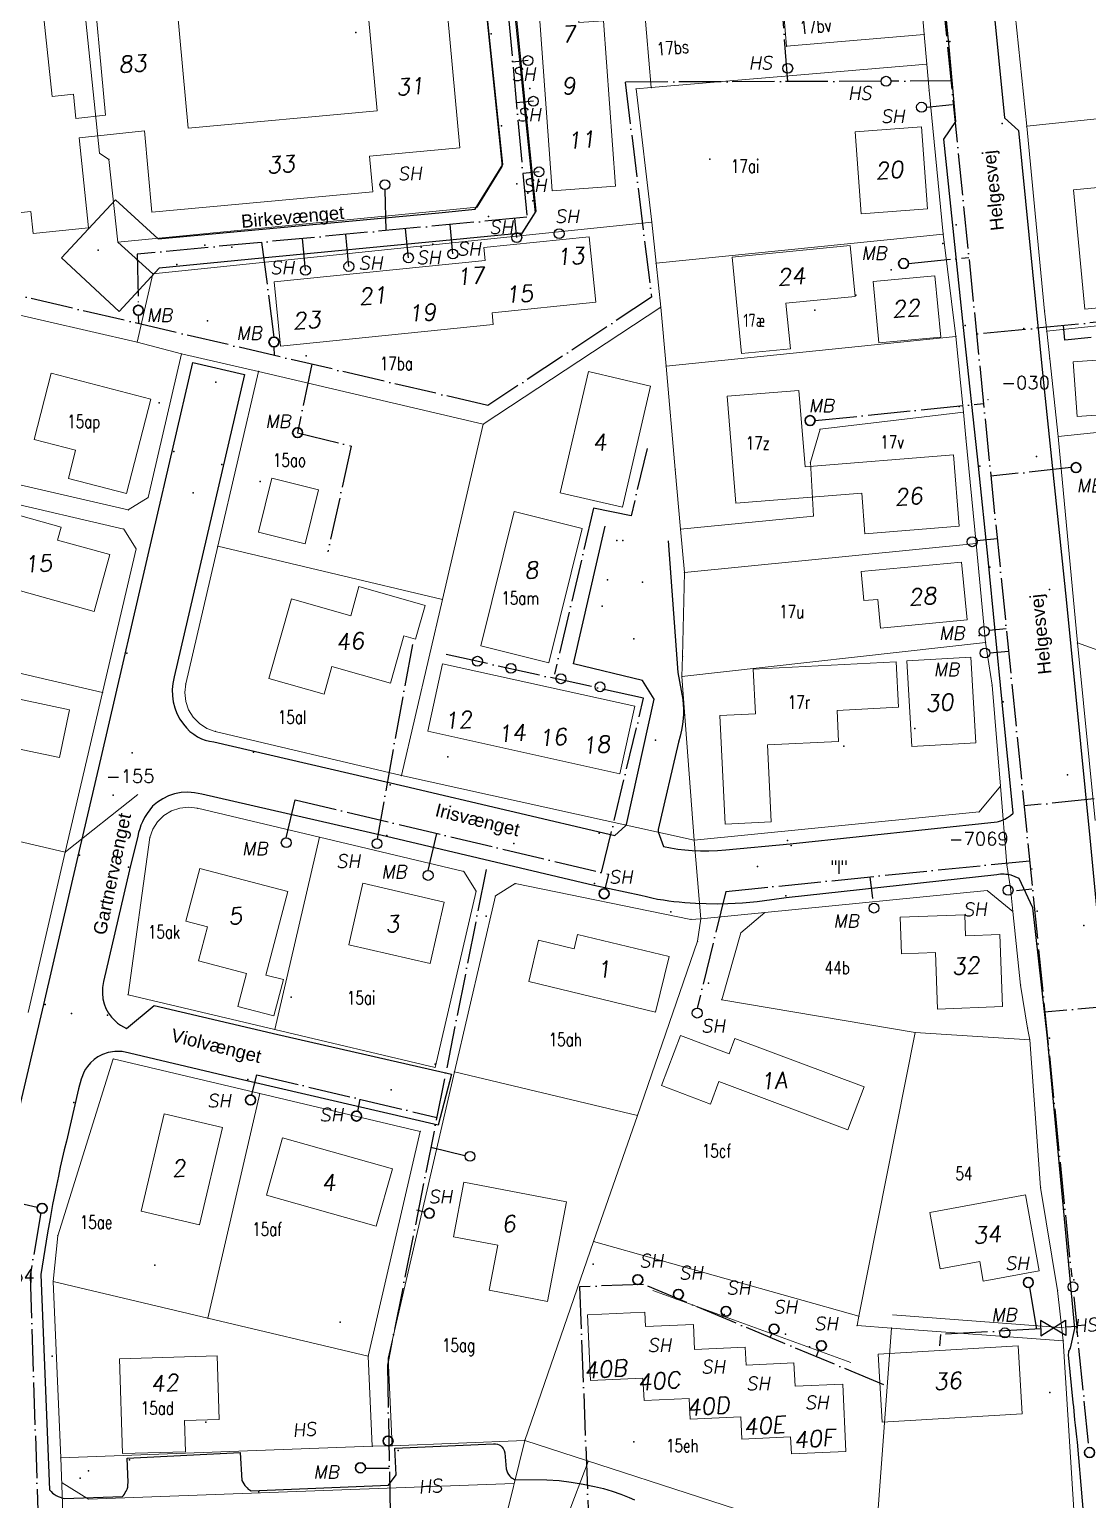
# Model space of a CAD drawing. Header units: millimetres. Extents: x 672113 to 680957, y 6130092 to 6137781.
# Drawn here: x 674496.3 to 674657, y 6133134.8 to 6133358 of the extents above; entities that cross this region are included whole.
import ezdxf

# ---------------------------------------------------------------- set-up
doc = ezdxf.new("R2010")
doc.units = ezdxf.units.MM
doc.header["$LTSCALE"] = 0.5
doc.linetypes.add('VVS3', pattern=[16, 12.8, -1.6, 0, -1.6])
for name, color, linetype, lineweight in [('bygning', 1, 'Continuous', 5), ('OPTAGETVEJ', 1, 'Continuous', 5), ('skel', 142, 'Continuous', 5), ('SKELKREDS', 1, 'Continuous', 5), ('SKELPKT', 1, 'Continuous', 5), ('SL-Målebrønd', 70, 'Continuous', 30)]:
    doc.layers.add(name, color=color, linetype=linetype, lineweight=lineweight)
for name, color, linetype, lineweight, plot in [('FIKS_PILE', 9, 'Continuous', 5, False), ('FIKS_TEKST', 6, 'Continuous', 5, False), ('FIKSPUNKT', 1, 'Continuous', 5, False), ('Hjælpelinie', 50, 'Continuous', 0, False)]:
    doc.layers.add(name, color=color, linetype=linetype, lineweight=lineweight, plot=plot)
for name, color, linetype in [('Husnr', 3, 'Continuous'), ('MATRNR', 12, 'Continuous'), ('Spildevand', 2, 'Continuous'), ('TF_V_---_Stikledning', 150, 'VVS3'), ('TF_V_---_Stophane', 3, 'Continuous'), ('TF_V_---_Tekst', 1, 'Continuous'), ('Vej', 7, 'Continuous'), ('Vejnavn', 9, 'Continuous')]:
    doc.layers.add(name, color=color, linetype=linetype)
doc.styles.add('Ariel', font='arial.ttf')
doc.styles.add('ROMANS', font='ROMANS')
doc.styles.get("Standard").update_dxf_attribs({"font": 'romans.shx', "width": 0.75})

# ---------------------------------------------------------------- blocks, each defined once
blk = doc.blocks.new('270554_270554.DWG_FMEBLOCK70')
at = {"layer": 'FIKS_PILE', "color": 6}
blk.add_line((5.49, 4.34), (-5.49, -4.34), dxfattribs=at)

msp = doc.modelspace()

# ---------------------------------------------------------------- linework, layer by layer
at = {"layer": 'bygning'}
for points in [[(674456.14, 6133358.62, 40.94), (674457.67, 6133344.19, 40.94), (674461.45, 6133344.59, 42.09), (674462.4, 6133335.6, 40.79), (674470.96, 6133336.51, 40.49), (674471.33, 6133332.95, 40.54), (674479.59, 6133333.83, 40.39), (674478.82, 6133341.13, 40.49), (674486.92, 6133341.98, 40.69), (674488.24, 6133329.5, 40.69), (674496.55, 6133330.37, 40.89), (674496.91, 6133327, 40.84), (674505.33, 6133327.89, 40.79), (674503.89, 6133341.55, 40.64), (674513.82, 6133342.6, 40.67), (674514.95, 6133330.26, 40.63), (674548.47, 6133333.33, 40.76), (674547.97, 6133338.74, 40.75), (674561.7, 6133340, 40.73), (674556.91, 6133392.3, 40.71)], [(674505.75, 6133368.62, 40.52), (674507.91, 6133344.95, 40.49), (674503.41, 6133344.47, 40.54), (674503.02, 6133348.16, 40.54), (674499.8, 6133347.82, 40.54), (674497.68, 6133367.86, 40.64)]]:
    msp.add_polyline3d(points, dxfattribs=at)
for points in [[(674522.05, 6133361.46, 40.2), (674547.46, 6133363.79, 40.24), (674549.12, 6133345.65, 40.26), (674520.46, 6133343.02, 40.24), (674518.8, 6133361.16, 40.2), (674518.24, 6133367.5, 40.15), (674521.49, 6133367.78, 42.85)], [(674575.69, 6133333.49, 40.36), (674585.33, 6133334.19, 40.39), (674583.51, 6133359.31, 40.37), (674579.75, 6133359.03, 40.37), (674579.55, 6133361.8, 40.36), (674573.67, 6133361.38, 40.36)], [(674632.68, 6133330.73, 42.93), (674631.79, 6133343.18, 42.92), (674621.72, 6133342.46, 42.92), (674622.61, 6133330.01, 42.9)], [(674654.88, 6133333.64, 43.28), (674656.58, 6133315.52, 43.3), (674666.58, 6133316.46, 43.22), (674664.88, 6133334.58, 43.21)], [(674534.49, 6133309.9, 41.51), (674566.78, 6133313.17, 41.46), (674566.59, 6133314.96, 42.65), (674582.33, 6133316.56, 41.74), (674581.32, 6133326.48, 41.7), (674565.32, 6133324.86, 41.7), (674565.52, 6133322.9, 42.74), (674533.5, 6133319.66, 41.66)], [(674604.46, 6133308.77, 41.46), (674611.89, 6133309.49, 41.54), (674611.2, 6133316.44, 41.46), (674621.71, 6133317.47, 41.72), (674620.95, 6133325.19, 41.71), (674603.02, 6133323.43, 41.7)], [(674634.7, 6133311.28, 42.72), (674633.83, 6133320.59, 42.71), (674624.45, 6133319.71, 42.71), (674625.32, 6133310.4, 42.71)], [(674655.4, 6133299.21, 43.18), (674664.72, 6133299.89, 43.19), (674664.12, 6133308.21, 43.18), (674654.8, 6133307.53, 43.17)], [(674576.92, 6133287.66, 40.04), (674586.37, 6133285.45, 40.23), (674590.66, 6133303.83, 40.14), (674581.21, 6133306.04, 40.05)], [(674499.66, 6133305.8, 39.22), (674497.05, 6133295.75, 39.17), (674503.37, 6133294.1, 39.17), (674502.26, 6133289.84, 39.22), (674511.08, 6133287.54, 39.22), (674514.8, 6133301.86, 39.22)], [(674613.18, 6133303.17, 44.08), (674602.29, 6133302.3, 44), (674603.59, 6133286.05, 44.22), (674622.7, 6133287.58, 42.34), (674623.19, 6133281.44, 42.11), (674637.48, 6133282.58, 43.6), (674636.62, 6133293.41, 43.82), (674614.11, 6133291.61, 44.79)], [(674538.2, 6133279.91, 40.33), (674540.23, 6133288.11, 40.35), (674533.16, 6133289.87, 40.21), (674531.12, 6133281.66, 40.25)], [(674506.16, 6133269.61, 40.24), (674508.58, 6133278.26, 38.92), (674500.64, 6133280.48, 38.88), (674501.19, 6133282.43, 38.7), (674490.5, 6133285.42, 38.54), (674487.54, 6133274.82, 38.93)], [(674575.22, 6133261.83, 40.06), (674580.28, 6133282.23, 40.07), (674569.94, 6133284.79, 40.06), (674564.88, 6133264.4, 40.07)], [(674622.63, 6133275.68, 41.45), (674623.04, 6133271.32, 42.02), (674625.16, 6133271.45, 42.02), (674625.57, 6133267.11, 42.02), (674638.7, 6133268.35, 42.01), (674637.87, 6133277.12, 41.97)], [(674532.71, 6133259.46, 39.96), (674541.1, 6133257.09, 40.38), (674542.28, 6133261.28, 40.35), (674551.16, 6133258.77, 40.36), (674553.19, 6133265.95, 40.38), (674554.98, 6133265.44, 40.38), (674556.42, 6133270.56, 39.96), (674546.38, 6133273.4, 39.88), (674545.13, 6133268.99, 40.08), (674536.13, 6133271.53, 40.05)], [(674588.27, 6133255.23, 40.02), (674559.08, 6133261.69, 40.05), (674556.82, 6133251.45, 40.05), (674586, 6133245, 40.08)], [(674608.98, 6133237.7, 41.37), (674608.4, 6133249.37, 41.15), (674619.2, 6133249.91, 41.21), (674618.97, 6133254.61, 41.23), (674628.28, 6133255.08, 41.73), (674627.93, 6133261.97, 41.72), (674606.24, 6133260.89, 41.71), (674606.58, 6133254.11, 41.71), (674601.15, 6133253.84, 41.45), (674601.98, 6133237.35, 41.59)], [(674630.3, 6133249.14, 42.02), (674640.02, 6133249.71, 42.62), (674639.26, 6133262.7, 42.61), (674629.54, 6133262.13, 42.96)], [(674486.36, 6133250.52, 37.58), (674500.92, 6133247.44, 37.59), (674502.45, 6133254.7, 37.59), (674487.9, 6133257.78, 38.01)], [(674522.22, 6133230.63, 39.07), (674520.11, 6133222.6, 38.71), (674523.39, 6133221.74, 38.69), (674522.03, 6133216.57, 38.69), (674529.29, 6133214.66, 38.7), (674527.97, 6133209.67, 38.62), (674533.47, 6133208.22, 38.63), (674534.92, 6133213.74, 38.6), (674532.26, 6133214.44, 38.57), (674535.6, 6133227.11, 39.18)], [(674546.98, 6133228.36, 39.68), (674544.83, 6133219.02, 40.07), (674557.19, 6133216.18, 40.08), (674559.33, 6133225.52, 39.95)], [(674628.54, 6133223.24, 40.54), (674628.74, 6133217.67, 41.19), (674633.92, 6133217.85, 41.53), (674634.23, 6133209.28, 42.05), (674644.06, 6133209.64, 42.03), (674643.66, 6133220.57, 42), (674638.48, 6133220.38, 46.57), (674638.36, 6133223.6, 40.57)], [(674579.58, 6133220.6, 40.69), (674579.05, 6133218.41, 40.82), (674573.66, 6133219.72, 40.84), (674572.15, 6133213.48, 40.35), (674591.4, 6133208.81, 40.35), (674593.45, 6133217.23, 41.09)], [(674592.33, 6133197.65, 41.08), (674599.74, 6133194.86, 41.89), (674601.03, 6133198.28, 41.89), (674620.62, 6133190.93, 41.88), (674623.07, 6133197.45, 41.85), (674603.45, 6133204.82, 42.24), (674602.57, 6133202.46, 42.56), (674595.18, 6133205.24, 41.44)], [(674513.33, 6133178.59, 39.11), (674522.16, 6133176.52, 38.96), (674525.64, 6133191.28, 38.92), (674516.81, 6133193.36, 39.1)], [(674551.45, 6133185.03, 40.21), (674534.79, 6133189.7, 40.2), (674532.35, 6133181, 40.2), (674549, 6133176.32, 40.06)], [(674566.14, 6133166.58, 41.81), (674575, 6133164.9, 41.9), (674577.88, 6133180.02, 41.86), (674562.28, 6133182.98, 42.03), (674560.71, 6133174.71, 42.03), (674567.44, 6133173.44, 42.04)], [(674633.04, 6133178.4, 42.08), (674634.62, 6133169.83, 42.65), (674640.62, 6133170.93, 42.68), (674641.16, 6133167.95, 42.69), (674649.67, 6133169.51, 42.69), (674647.55, 6133181.07, 42.11)], [(674581.1, 6133162.86, 41.82), (674581.55, 6133152.88, 41.77), (674589.5, 6133153.24, 43.12), (674589.66, 6133149.84, 41.12), (674596.5, 6133150.16, 43.22), (674596.64, 6133147.04, 41.67), (674604.34, 6133147.39, 43.62), (674604.49, 6133143.99, 41.97), (674611.92, 6133144.33, 44.12), (674612.04, 6133141.73, 42.42), (674620.31, 6133142.11, 42.42), (674619.84, 6133152.35, 42.42), (674612.58, 6133152.02, 43.67), (674612.42, 6133155.55, 42.62), (674605.14, 6133155.22, 43.37), (674605.01, 6133157.93, 42.17), (674597.34, 6133157.58, 42.97), (674597.17, 6133161.39, 41.87), (674589.89, 6133161.06, 42.57), (674589.79, 6133163.26, 40.57)], [(674520.06, 6133142.06, 39.07), (674519.92, 6133146.82, 39.07), (674525.14, 6133146.97, 39.07), (674524.86, 6133156.63, 39.07), (674510.05, 6133156.2, 39.07), (674510.47, 6133141.79, 39.07)], [(674625.2, 6133156.87, 43.9), (674625.83, 6133146.54, 43.91), (674647.07, 6133147.83, 43.92), (674646.44, 6133158.17, 43.91)]]:
    msp.add_polyline3d(points, close=True, dxfattribs=at)
at = {"layer": 'FIKSPUNKT', "color": 6}
for p in [(674641.88, 6133301.8), (674501.79, 6133233.08), (674648.58, 6133230.56)]:
    msp.add_point(p, dxfattribs=at)
at = {"layer": 'Hjælpelinie'}
msp.add_line((674590.98, 6133166.55, 40.57), (674621.03, 6133155.64, 42.42), dxfattribs=at)
at = {"layer": 'OPTAGETVEJ', "color": 8}
for p, q in [((674568.11, 6133337.17), (674560.11, 6133414.78)), ((674573.15, 6133330.15), (674565.77, 6133401.74)), ((674564.34, 6133331.03), (674568.11, 6133337.17)), ((674509.78, 6133325.67), (674564.34, 6133331.03)), ((674573.15, 6133330.15), (674570.94, 6133326.69)), ((674577.98, 6133132.17), (674581.16, 6133140.6)), ((674501.27, 6133137.38), (674501.32, 6133137.35)), ((674501.32, 6133137.35), (674505.31, 6133134.85)), ((674505.31, 6133134.85), (674569.91, 6133137.26)), ((674569.91, 6133137.26), (674569.96, 6133137.26))]:
    msp.add_line(p, q, dxfattribs=at)
at = {"layer": 'skel', "color": 40}
for p, q in [((674647.77, 6133343.3), (674643.75, 6133382.13)), ((674507, 6133339.19), (674503.39, 6133374.27)), ((674632.21, 6133357.21), (674631.53, 6133365.23)), ((674610.61, 6133363.4), (674611.29, 6133355.43)), ((674589.69, 6133361.62), (674590.75, 6133349.16)), ((674611.29, 6133355.43), (674632.21, 6133357.21)), ((674632.59, 6133352.72), (674632.21, 6133357.21)), ((674590.75, 6133349.16), (674632.59, 6133352.72)), ((674632.94, 6133348.71), (674632.59, 6133352.72)), ((674588.45, 6133348.97), (674590.75, 6133349.16)), ((674590.83, 6133328.75), (674588.45, 6133348.97)), ((674632.94, 6133348.71), (674635.09, 6133326.91)), ((674647.77, 6133343.3), (674690.38, 6133347.76)), ((674650.47, 6133315.24), (674647.77, 6133343.3)), ((674508.42, 6133338.26), (674507, 6133339.19)), ((674509.78, 6133325.67), (674508.42, 6133338.26)), ((674515.11, 6133320.9), (674590.83, 6133328.75)), ((674591.49, 6133322.49), (674590.83, 6133328.75)), ((674591.49, 6133322.49), (674635.09, 6133326.91)), ((674635.09, 6133326.91), (674637.01, 6133311.39)), ((674515.11, 6133320.9), (674509.78, 6133325.67)), ((674592.2, 6133315.85), (674591.49, 6133322.49)), ((674512.7, 6133310.52), (674515.11, 6133320.9)), ((674485.4, 6133316.8), (674512.7, 6133310.52)), ((674565.25, 6133298.04), (674592.2, 6133315.85)), ((674592.2, 6133315.85), (674593, 6133306.87)), ((674650.8, 6133312.18), (674650.47, 6133315.24)), ((674650.8, 6133312.18), (674693.46, 6133316.63)), ((674512.7, 6133310.52), (674519.46, 6133308.74)), ((674593, 6133306.87), (674637.01, 6133311.39)), ((674637.01, 6133311.39), (674638.14, 6133299.9)), ((674651.25, 6133307.99), (674650.8, 6133312.18)), ((674519.46, 6133308.74), (674514.36, 6133286.92)), ((674519.46, 6133308.74), (674531.15, 6133306.06)), ((674524.95, 6133279.53), (674531.15, 6133306.06)), ((674531.15, 6133306.06), (674565.25, 6133298.04)), ((674593, 6133306.87), (674594.4, 6133291.17)), ((674652.55, 6133296.21), (674651.25, 6133307.99)), ((674616.39, 6133297.29), (674638.14, 6133299.9)), ((674638.14, 6133299.9), (674638.53, 6133295.97)), ((674695.05, 6133300.66), (674652.55, 6133296.21)), ((674559.06, 6133271.45), (674565.25, 6133298.04)), ((674614.91, 6133292.28), (674616.39, 6133297.29)), ((674638.53, 6133295.97), (674640.07, 6133279.95)), ((674655.46, 6133264.86), (674652.55, 6133296.21)), ((674511.36, 6133285.05), (674479.72, 6133292.37)), ((674594.4, 6133291.17), (674595.21, 6133282.1)), ((674615.38, 6133284.1), (674614.91, 6133292.28)), ((674479.04, 6133289.46), (674510.68, 6133282.14)), ((674514.36, 6133286.92), (674511.36, 6133285.05)), ((674595.21, 6133282.1), (674615.38, 6133284.1)), ((674510.68, 6133282.14), (674512.55, 6133279.16)), ((674595.21, 6133282.1), (674595.8, 6133275.55)), ((674512.55, 6133279.16), (674507.45, 6133257.34)), ((674520.08, 6133258.64), (674524.95, 6133279.53)), ((674524.95, 6133279.53), (674559.06, 6133271.45)), ((674595.8, 6133275.55), (674640.07, 6133279.95)), ((674640.07, 6133279.95), (674641.51, 6133264.93)), ((674595.8, 6133275.55), (674595.51, 6133262.8)), ((674559.06, 6133271.45), (674552.83, 6133244.72)), ((674473.37, 6133265.21), (674507.45, 6133257.34)), ((674595.41, 6133259.74), (674641.51, 6133264.93)), ((674641.51, 6133264.93), (674642.49, 6133258.44)), ((674655.46, 6133264.86), (674701.24, 6133248.3)), ((674658.15, 6133237.92), (674655.46, 6133264.86)), ((674595.51, 6133262.8), (674595.41, 6133259.74)), ((674595.41, 6133259.74), (674597.28, 6133234.93)), ((674507.45, 6133257.34), (674501.79, 6133233.09)), ((674642.49, 6133258.44), (674643.76, 6133243.1)), ((674524.57, 6133251.43), (674552.83, 6133244.72)), ((674552.83, 6133244.72), (674597.28, 6133234.93)), ((674640.52, 6133239.21), (674643.76, 6133243.1)), ((674643.76, 6133243.1), (674644.76, 6133231.19)), ((674467.71, 6133240.95), (674501.79, 6133233.09)), ((674540.37, 6133235.36), (674521.86, 6133239.76)), ((674597.28, 6133234.93), (674640.52, 6133239.21)), ((674514.65, 6133235.31), (674511.33, 6133211.45)), ((674533.59, 6133206.19), (674540.37, 6133235.36)), ((674562.3, 6133230.16), (674540.37, 6133235.36)), ((674598.28, 6133222.97), (674597.28, 6133234.93)), ((674501.79, 6133233.09), (674496.16, 6133208.74)), ((674564.17, 6133227.15), (674562.3, 6133230.16)), ((674644.76, 6133231.19), (674645.3, 6133227.63)), ((674570.1, 6133228.31), (674567.1, 6133226.46)), ((674596.77, 6133222.87), (674570.1, 6133228.31)), ((674557.95, 6133200.42), (674564.17, 6133227.15)), ((674567.1, 6133226.46), (674560.87, 6133199.72)), ((674607.98, 6133223.93), (674641.77, 6133227.26)), ((674641.77, 6133227.26), (674645.64, 6133224.1)), ((674645.3, 6133227.63), (674645.64, 6133224.1)), ((674598.28, 6133222.97), (674607.98, 6133223.93)), ((674607.98, 6133223.93), (674604.37, 6133220.86)), ((674645.64, 6133224.1), (674646.82, 6133212.91)), ((674596.77, 6133222.87), (674598.28, 6133222.97)), ((674598.28, 6133222.97), (674597.79, 6133219.58)), ((674597.79, 6133219.58), (674588.65, 6133193.13)), ((674601.46, 6133210.68), (674604.37, 6133220.86)), ((674646.82, 6133212.91), (674647.89, 6133206.39)), ((674511.33, 6133211.45), (674533.59, 6133206.19)), ((674630.83, 6133205.71), (674601.46, 6133210.68)), ((674533.59, 6133206.19), (674557.95, 6133200.42)), ((674622.29, 6133162.65), (674630.83, 6133205.71)), ((674630.83, 6133205.71), (674648.21, 6133204.61)), ((674647.89, 6133206.39), (674648.21, 6133204.61)), ((674648.21, 6133204.61), (674649.87, 6133182.17)), ((674500.66, 6133174.87), (674509.07, 6133201.71)), ((674531.33, 6133196.45), (674509.07, 6133201.71)), ((674560.87, 6133199.72), (674550.82, 6133156.28)), ((674588.65, 6133193.13), (674560.87, 6133199.72)), ((674531.33, 6133196.45), (674523.45, 6133162.34)), ((674555.69, 6133190.69), (674531.33, 6133196.45)), ((674588.65, 6133193.13), (674582.01, 6133174.01)), ((674547.8, 6133156.58), (674555.69, 6133190.69)), ((674649.87, 6133182.17), (674652.43, 6133166.55)), ((674499.97, 6133167.89), (674500.66, 6133174.87)), ((674582.01, 6133174.01), (674571.56, 6133143.78)), ((674622.29, 6133162.65), (674582.01, 6133174.01)), ((674501.12, 6133141.14), (674499.97, 6133167.89)), ((674523.45, 6133162.34), (674499.97, 6133167.89)), ((674652.43, 6133166.55), (674653.31, 6133158.9)), ((674523.45, 6133162.34), (674547.8, 6133156.58)), ((674622.01, 6133161.23), (674622.29, 6133162.65)), ((674627.23, 6133160.84), (674622.01, 6133161.23)), ((674624.23, 6133120.05), (674627.23, 6133160.84)), ((674627.23, 6133160.84), (674653.31, 6133158.9)), ((674627.38, 6133162.84), (674653.46, 6133160.89)), ((674653.31, 6133158.9), (674655.36, 6133125.6)), ((674548.41, 6133142.91), (674547.8, 6133156.58)), ((674550.82, 6133156.28), (674551.44, 6133142.99)), ((674551.44, 6133142.99), (674548.41, 6133142.91)), ((674551.44, 6133142.99), (674571.56, 6133143.78)), ((674571.56, 6133143.78), (674565.34, 6133118.5)), ((674607.43, 6133132.13), (674571.56, 6133143.78)), ((674548.41, 6133142.91), (674501.12, 6133141.14)), ((674503.95, 6133066.5), (674501.12, 6133141.14))]:
    msp.add_line(p, q, dxfattribs=at)
for points in [[(674520.08, 6133258.64), (674519.93, 6133257.31), (674520.08, 6133255.97), (674520.52, 6133254.7), (674521.23, 6133253.56), (674522.17, 6133252.6), (674523.31, 6133251.88), (674524.57, 6133251.43)], [(674521.86, 6133239.76), (674520.52, 6133239.92), (674519.19, 6133239.78), (674517.92, 6133239.35), (674516.78, 6133238.65), (674515.82, 6133237.71), (674515.1, 6133236.58), (674514.65, 6133235.31)]]:
    msp.add_lwpolyline(points, dxfattribs=at)
at = {"layer": 'SKELKREDS', "color": 250, "true_color": 0x333333}
for p in [(674611.29, 6133355.43), (674632.21, 6133357.21), (674632.59, 6133352.72), (674588.45, 6133348.97), (674590.75, 6133349.16), (674632.94, 6133348.71), (674647.77, 6133343.3), (674507, 6133339.19), (674508.42, 6133338.26), (674590.83, 6133328.75), (674635.09, 6133326.91), (674509.78, 6133325.67), (674515.11, 6133320.9), (674592.2, 6133315.85), (674650.47, 6133315.24), (674512.7, 6133310.52), (674637.01, 6133311.39), (674519.46, 6133308.74), (674531.15, 6133306.06), (674651.25, 6133307.99), (674565.25, 6133298.04), (674638.53, 6133295.97), (674652.55, 6133296.21), (674594.4, 6133291.17), (674514.36, 6133286.92), (674511.36, 6133285.05), (674510.68, 6133282.14), (674512.55, 6133279.16), (674524.95, 6133279.53), (674640.07, 6133279.95), (674595.8, 6133275.55), (674559.06, 6133271.45), (674641.51, 6133264.93), (674655.46, 6133264.86), (674595.51, 6133262.8), (674595.41, 6133259.74), (674507.45, 6133257.34), (674520.08, 6133258.64), (674642.49, 6133258.44), (674524.57, 6133251.43), (674552.83, 6133244.72), (674643.76, 6133243.1), (674521.86, 6133239.76), (674640.52, 6133239.21), (674514.65, 6133235.31), (674540.37, 6133235.36), (674597.28, 6133234.93), (674501.79, 6133233.09), (674562.3, 6133230.16), (674644.76, 6133231.19), (674570.1, 6133228.31), (674564.17, 6133227.15), (674567.1, 6133226.46), (674641.77, 6133227.26), (674645.3, 6133227.63), (674645.64, 6133224.1), (674598.28, 6133222.97), (674597.79, 6133219.58), (674646.82, 6133212.91), (674511.33, 6133211.45), (674533.59, 6133206.19), (674647.89, 6133206.39), (674648.21, 6133204.61), (674509.07, 6133201.71), (674557.95, 6133200.42), (674560.87, 6133199.72), (674531.33, 6133196.45), (674588.65, 6133193.13), (674555.69, 6133190.69), (674649.87, 6133182.17), (674500.66, 6133174.87), (674499.97, 6133167.89), (674652.43, 6133166.55), (674523.45, 6133162.34), (674653.31, 6133158.9), (674547.8, 6133156.58), (674550.82, 6133156.28), (674551.44, 6133142.99), (674571.56, 6133143.78), (674501.12, 6133141.14), (674548.41, 6133142.91)]:
    msp.add_point(p, dxfattribs=at)
at = {"layer": 'SKELPKT', "color": 253, "true_color": 0x999999}
for p in [(674591.49, 6133322.49), (674650.8, 6133312.18), (674593, 6133306.87), (674638.14, 6133299.9), (674616.39, 6133297.29), (674614.91, 6133292.28), (674615.38, 6133284.1), (674595.21, 6133282.1), (674607.98, 6133223.93), (674596.77, 6133222.87), (674604.37, 6133220.86), (674601.46, 6133210.68), (674630.83, 6133205.71), (674582.01, 6133174.01), (674622.01, 6133161.23), (674622.29, 6133162.65), (674627.23, 6133160.84)]:
    msp.add_point(p, dxfattribs=at)
at = {"layer": 'SL-Målebrønd'}
for centre in [(674629.06, 6133322.45), (674512.88, 6133315.36), (674533.47, 6133310.54), (674614.87, 6133298.61, 44.44), (674537.06, 6133296.77), (674655.24, 6133291.47), (674583.6, 6133226.78), (674529.92, 6133195.47), (674546, 6133193.03), (674498.28, 6133179.03), (674557.07, 6133178.28), (674588.71, 6133168.19), (674648, 6133167.77), (674594.88, 6133165.96), (674602.11, 6133163.39), (674609.4, 6133160.7), (674616.59, 6133158.17), (674550.8, 6133143.71), (674657.29, 6133141.95), (674546.61, 6133139.63)]:
    msp.add_circle(centre, 0.75, dxfattribs=at)
at = {"layer": 'Spildevand'}
for p in [(674545.92, 6133357.5), (674566.47, 6133357.34), (674636.1, 6133356.14), (674572.32, 6133349.04), (674568, 6133343.33), (674644.04, 6133343.73), (674599.67, 6133338.27), (674573.75, 6133334.92), (674570.34, 6133334.54), (674572, 6133333.12), (674572.8, 6133331.96), (674566.06, 6133329.57), (674637.03, 6133328.32), (674506.81, 6133324.5), (674522.97, 6133325.22), (674527.06, 6133324.92), (674555.8, 6133324.93), (674557.62, 6133325.39), (674635.01, 6133325.49), (674518.74, 6133322.32), (674627.2, 6133321.48), (674621.83, 6133317.65), (674615.57, 6133315.38), (674523.38, 6133313.76), (674531.39, 6133312.87), (674638.43, 6133313.04), (674647.3, 6133312.57), (674538.36, 6133308.43), (674524.63, 6133304.43), (674516.07, 6133301.29), (674637.52, 6133300.73), (674518.29, 6133293.94), (674649.22, 6133293.16), (674525.54, 6133291.96), (674640.63, 6133291.7), (674531.37, 6133289.34), (674521.2, 6133287.64), (674585.55, 6133280.41), (674586.42, 6133280.4), (674642.14, 6133276.35), (674584.13, 6133274.44), (674589.43, 6133274.08), (674651.21, 6133272.99), (674583.29, 6133270.45), (674640.56, 6133265.98), (674588.11, 6133265.46), (674511.14, 6133263.3), (674644.18, 6133255.89), (674630.78, 6133251.85), (674511.97, 6133248.15), (674530.35, 6133248.27), (674591.39, 6133250.09), (674620, 6133249.2), (674653.97, 6133244.83), (674509.06, 6133241.72), (674551.14, 6133243.3), (674550.62, 6133235.62), (674582.86, 6133235.96), (674611.43, 6133234.86), (674503.94, 6133232.62), (674569.9, 6133234.39), (674612.02, 6133234.09), (674511.39, 6133230.81), (674606.88, 6133230.94), (674582.15, 6133228.31), (674611.21, 6133226.47), (674565.69, 6133223.35), (674593.74, 6133224.01), (674649.33, 6133224.14), (674656.44, 6133221.94), (674599.43, 6133213.19), (674498.76, 6133209.98), (674502.73, 6133208.61), (674508.22, 6133208.34), (674651.2, 6133204.83), (674557.94, 6133200.93), (674529.5, 6133198.58), (674551.28, 6133197), (674503.09, 6133195.08), (674515.37, 6133170.38), (674581.93, 6133170.53), (674654.9, 6133168.16), (674601.82, 6133162.89), (674611.12, 6133159.91), (674499.81, 6133156.6), (674614.77, 6133158), (674651.29, 6133151.08), (674523.15, 6133146.55), (674511.57, 6133140.86), (674552.31, 6133142.25), (674505.3, 6133139.15), (674504.07, 6133138.06), (674531.16, 6133135.96)]:
    msp.add_point(p, dxfattribs=at)
at = {"layer": 'TF_V_---_Stikledning'}
for p, q in [((674611.48, 6133350.08), (674608.47, 6133389.55)), ((674569.04, 6133360.34), (674571.87, 6133329.48)), ((674572.05, 6133353.26), (674569.71, 6133353.04)), ((674625.66, 6133350.11), (674586.8, 6133349.99)), ((674586.8, 6133349.99), (674590.79, 6133317.32)), ((674572.86, 6133347.09), (674570.28, 6133346.85)), ((674632.54, 6133346.18), (674636.46, 6133346.58)), ((674573.72, 6133336.37), (674571.26, 6133336.14)), ((674550.32, 6133333.65), (674550.44, 6133327.45)), ((674565.96, 6133300.9), (674445.86, 6133329.03)), ((674571.87, 6133329.48), (674512.7, 6133323.88)), ((674560.64, 6133323.9), (674560.22, 6133328.38)), ((674570.34, 6133326.39), (674570.06, 6133329.31)), ((674538.26, 6133321.42), (674537.8, 6133326.25)), ((674544.85, 6133322), (674544.39, 6133326.88)), ((674553.89, 6133323.32), (674553.47, 6133327.74)), ((674512.7, 6133323.88), (674512.88, 6133316.11)), ((674531.6, 6133325.67), (674533.47, 6133311.29)), ((674629.81, 6133322.45), (674638.96, 6133323.37)), ((674590.79, 6133317.32), (674565.96, 6133300.9)), ((674512.88, 6133314.61), (674512.91, 6133313.32)), ((674663.69, 6133314.08), (674640.14, 6133311.7)), ((674653.54, 6133310.82), (674653.32, 6133313.03)), ((674657.55, 6133311.23), (674653.54, 6133310.82)), ((674533.47, 6133309.79), (674533.49, 6133308.5)), ((674539.25, 6133307.16), (674537.06, 6133296.77)), ((674615.62, 6133298.61), (674641.2, 6133301.19)), ((674537.06, 6133296.77), (674545.21, 6133294.74)), ((674545.21, 6133294.74), (674541.64, 6133278.68)), ((674590.11, 6133294.37), (674587.69, 6133284.14)), ((674654.49, 6133291.47), (674642.32, 6133290.16)), ((674581.99, 6133285.29), (674576.08, 6133260.09)), ((674587.69, 6133284.14), (674581.99, 6133285.29)), ((674640.2, 6133280.4), (674643.27, 6133280.71)), ((674642.03, 6133266.79), (674644.65, 6133267.05)), ((674554.49, 6133264.62), (674549.12, 6133235.14)), ((674642.18, 6133263.34), (674644.99, 6133263.62)), ((674589.6, 6133256.47), (674559.4, 6133263.15)), ((674583.21, 6133230), (674589.6, 6133256.47)), ((674535.34, 6133235.28), (674536.71, 6133241.04)), ((674536.71, 6133241.04), (674584.29, 6133229.74)), ((674657.99, 6133241.17), (674647.37, 6133240.1)), ((674556.88, 6133230.31), (674558.19, 6133235.93)), ((674565.7, 6133230.47), (674550.69, 6133155.2)), ((674602.07, 6133227.14), (674648.21, 6133231.79)), ((674282.6, 6133229.42), (674497.55, 6133179.2)), ((674583.76, 6133227.49), (674584.29, 6133229.74)), ((674624.37, 6133226.05), (674624.01, 6133229.33)), ((674602.07, 6133227.14), (674597.73, 6133209.41)), ((674646.22, 6133227.26), (674648.54, 6133227.52)), ((674661.9, 6133209.81), (674650.44, 6133208.81)), ((674546.21, 6133193.71), (674546.55, 6133195.6)), ((674562.47, 6133187.01), (674557.28, 6133188.24)), ((674556.35, 6133178.46), (674555.16, 6133178.75)), ((674498.11, 6133178.34), (674496.47, 6133168.76)), ((674496.47, 6133168.76), (674497.67, 6133131.47)), ((674648.19, 6133167.01), (674649.23, 6133160.67)), ((674601.68, 6133162.78), (674601.55, 6133162.48)), ((674655.34, 6133161.07), (674653.67, 6133160.97)), ((674657.13, 6133143.38), (674655.34, 6133161.07)), ((674609.05, 6133160.04), (674608.8, 6133159.44)), ((674634.65, 6133159.86), (674634.54, 6133158.16)), ((674649.9, 6133160.75), (674634.65, 6133159.86)), ((674616.17, 6133157.46), (674615.77, 6133156.52)), ((674550.69, 6133155.2), (674551.13, 6133132.72)), ((674547.42, 6133139.58), (674550.99, 6133139.58))]:
    msp.add_line(p, q, dxfattribs=at)
for points in [[(674624.02, 6133432.65), (674626.34, 6133412.02), (674630.05, 6133411.71), (674654.58, 6133168.6)], [(674636.44, 6133350.16), (674627.16, 6133350.12)], [(674530.1, 6133196.28), (674530.9, 6133199.31), (674558.19, 6133192.83)], [(674626.05, 6133152.22), (674589.6, 6133167.48), (674579.88, 6133167.11), (674581.17, 6133133.42)], [(674654.89, 6133165.61), (674655.34, 6133161.07)]]:
    msp.add_lwpolyline(points, dxfattribs=at)
msp.add_lwpolyline([(674653.7, 6133159.73), (674649.87, 6133161.99), (674649.92, 6133159.66), (674653.65, 6133162.06)], close=True, dxfattribs=at)
at = {"layer": 'TF_V_---_Stophane'}
for centre in [(674572.05, 6133353.26), (674611.48, 6133352.08), (674626.41, 6133350.12), (674572.86, 6133347.09), (674631.79, 6133346.18, 42.92), (674550.32, 6133334.43), (674573.72, 6133336.37), (674570.34, 6133326.39), (674576.77, 6133326.98), (674553.89, 6133323.32), (674560.64, 6133323.9), (674538.26, 6133321.42), (674544.85, 6133322), (674639.48, 6133280.21), (674641.3, 6133266.61), (674641.43, 6133263.32), (674564.37, 6133262.07, 40.05), (674569.45, 6133260.99, 40.05), (674577.04, 6133259.42, 40.05), (674582.98, 6133258.19, 40.05), (674535.34, 6133234.53), (674549.12, 6133234.39), (674556.88, 6133229.56, 39.9), (674644.93, 6133227.32), (674624.58, 6133224.6), (674597.73, 6133208.66), (674563.24, 6133186.92), (674654.78, 6133167.1), (674644.44, 6133160.12)]:
    msp.add_circle(centre, 0.75, dxfattribs=at)
at = {"layer": 'Vej', "linetype": 'Continuous'}
for points in [[(674641.88, 6133277.5), (674640.44, 6133291.67), (674638.15, 6133312.74), (674635.18, 6133341.33), (674637.01, 6133344.02), (674635.97, 6133355.36), (674631.66, 6133398.33), (674629.25, 6133420.26), (674626.46, 6133423.04), (674624.82, 6133440.27), (674626.82, 6133443.84), (674625.84, 6133454.44)], [(674639.17, 6133446.98), (674637.52, 6133445.5), (674637.39, 6133444.75), (674634.27, 6133444.07), (674638.83, 6133400.59), (674644.36, 6133344.56), (674646.52, 6133342.65), (674650.19, 6133305.34), (674653.74, 6133271.46), (674657.34, 6133235.28), (674660.73, 6133199.63)], [(674567.3, 6133445.03), (674567.98, 6133440.06), (674571.1, 6133408.26), (674565.98, 6133402.05), (674569.27, 6133369.43), (674572.67, 6133335.92), (674573.21, 6133330.41), (674571.11, 6133327.07), (674559.1, 6133325.9), (674531.62, 6133323.27), (674516.06, 6133321.76), (674509.98, 6133315.18), (674501.2, 6133323.32), (674509.4, 6133332.13), (674515.92, 6133326.18), (674558.49, 6133330.15), (674564.01, 6133330.69), (674568.21, 6133337.47), (674565.07, 6133367.44), (674563.91, 6133380.07), (674562.12, 6133397.53)], [(674493.05, 6133186.69), (674498.52, 6133209.97), (674503.75, 6133232.5), (674507.22, 6133247.39), (674515.2, 6133281.74), (674521.15, 6133307.44), (674528.98, 6133305.59)], [(674528.98, 6133305.59), (674518.33, 6133259.69)], [(674586.84, 6133237.11), (674586.98, 6133237.27), (674591.22, 6133256.3), (674589.44, 6133259.13), (674578.94, 6133261.66), (674583.78, 6133282.6)], [(674593.3, 6133280.35), (674594.8, 6133260.39), (674595.56, 6133256.25)], [(674645.71, 6133239.02), (674644.03, 6133255.84), (674641.88, 6133277.5)], [(674518.33, 6133259.69), (674518.11, 6133258.7), (674518.03, 6133257.76), (674518.05, 6133256.82), (674518.17, 6133255.91), (674518.43, 6133255.01), (674518.73, 6133254.13), (674519.18, 6133253.28), (674519.73, 6133252.51), (674520.22, 6133251.96), (674520.71, 6133251.43), (674521.3, 6133250.99), (674521.88, 6133250.6), (674522.46, 6133250.32), (674523.05, 6133250.11), (674523.67, 6133249.94), (674524.35, 6133249.84)], [(674595.56, 6133256.25), (674595.62, 6133255.5), (674595.63, 6133254.78), (674595.65, 6133254.08), (674595.61, 6133253.36), (674595.49, 6133252.47), (674595.36, 6133251.59), (674595.14, 6133250.7), (674594.87, 6133249.81)], [(674524.35, 6133249.84), (674553.36, 6133243.1), (674585.23, 6133235.63), (674586.84, 6133237.11)], [(674594.87, 6133249.81), (674591.8, 6133236.54), (674591.81, 6133236.16)], [(674522.53, 6133241.9), (674521.42, 6133242.12), (674520.41, 6133242.21), (674519.4, 6133242.14), (674518.39, 6133241.96), (674517.48, 6133241.64), (674516.63, 6133241.2), (674515.82, 6133240.67), (674515.06, 6133240.07), (674514.64, 6133239.52), (674514.22, 6133238.95), (674513.84, 6133238.33), (674513.52, 6133237.68), (674513.29, 6133237.17), (674513.11, 6133236.63), (674512.92, 6133236.06), (674512.79, 6133235.5)], [(674589.16, 6133226.52), (674582.06, 6133228.04), (674550.58, 6133235.46), (674522.53, 6133241.9)], [(674643.28, 6133237.71), (674643.48, 6133237.74), (674643.62, 6133237.8), (674643.81, 6133237.83), (674643.95, 6133237.88), (674644.43, 6133238.08), (674644.86, 6133238.36), (674645.29, 6133238.66), (674645.71, 6133239.02)], [(674602.07, 6133233.42), (674611.82, 6133234.36), (674643.28, 6133237.71)], [(674512.79, 6133235.5), (674511.54, 6133230.43), (674507.59, 6133213.47)], [(674591.81, 6133236.16), (674592.63, 6133233.95)], [(674592.63, 6133233.95), (674593.69, 6133233.73), (674594.8, 6133233.57), (674595.86, 6133233.46), (674596.97, 6133233.34), (674598.22, 6133233.29), (674599.52, 6133233.29), (674600.82, 6133233.34), (674602.07, 6133233.42)], [(674643.2, 6133229.64), (674611.26, 6133226.17)], [(674645.37, 6133229.58), (674645.13, 6133229.65), (674644.84, 6133229.7), (674644.6, 6133229.72), (674644.31, 6133229.74), (674644.07, 6133229.74), (674643.78, 6133229.73), (674643.49, 6133229.7), (674643.2, 6133229.64)], [(674653.21, 6133180.67), (674650.91, 6133204.87), (674648.69, 6133224.63), (674646.63, 6133229.07), (674645.37, 6133229.58)], [(674611.26, 6133226.17), (674609.05, 6133225.84), (674606.85, 6133225.55), (674604.59, 6133225.35), (674602.37, 6133225.25), (674600.74, 6133225.22), (674599.1, 6133225.24), (674597.46, 6133225.31), (674595.83, 6133225.42), (674595.01, 6133225.48), (674594.19, 6133225.57), (674593.41, 6133225.66), (674592.59, 6133225.78), (674591.72, 6133225.93), (674590.85, 6133226.1), (674590.03, 6133226.29), (674589.16, 6133226.52)], [(674507.59, 6133213.47), (674507.47, 6133212.56), (674507.43, 6133211.7), (674507.5, 6133210.85), (674507.71, 6133210.05), (674507.96, 6133209.36), (674508.36, 6133208.67), (674508.81, 6133208.06), (674509.35, 6133207.48), (674509.74, 6133207.14), (674510.18, 6133206.85), (674510.62, 6133206.57), (674511.1, 6133206.34)], [(674511.1, 6133206.34), (674515.27, 6133209.82), (674534.08, 6133205.42), (674560.43, 6133199.37), (674558.42, 6133191.64), (674525.87, 6133199.18), (674511.56, 6133202.59)], [(674511.56, 6133202.59), (674510.45, 6133202.81), (674509.34, 6133202.82), (674508.33, 6133202.69), (674507.43, 6133202.38), (674506.76, 6133202.02), (674506.19, 6133201.6), (674505.62, 6133201.11), (674505.15, 6133200.56), (674504.87, 6133200.13), (674504.59, 6133199.67), (674504.41, 6133199.16), (674504.23, 6133198.64)], [(674504.23, 6133198.64), (674503.82, 6133197.14), (674501.96, 6133189.22)], [(674501.96, 6133189.22), (674501.65, 6133187.9), (674501.33, 6133186.58), (674501.02, 6133185.26), (674500.76, 6133183.92), (674500.32, 6133181.77), (674499.88, 6133179.61), (674499.49, 6133177.46), (674499.1, 6133175.29)], [(674654.38, 6133157.78), (674655.05, 6133160.77), (674653.21, 6133180.67)], [(674499.1, 6133175.29), (674498.07, 6133168.99), (674499.39, 6133136.28)], [(674654.11, 6133156.76), (674654.15, 6133157.19), (674654.15, 6133157.35), (674654.24, 6133157.51), (674654.29, 6133157.65), (674654.38, 6133157.78)], [(674654.83, 6133149.54), (674654.11, 6133156.76)], [(674655.48, 6133143.5), (674655.37, 6133144.35), (674655.26, 6133145.23), (674655.14, 6133146.09), (674655.08, 6133146.94), (674655.02, 6133147.59), (674654.96, 6133148.25), (674654.89, 6133148.9), (674654.83, 6133149.54)], [(674530, 6133136.13), (674550.87, 6133137.02), (674552.05, 6133138.57), (674551.82, 6133142.61), (674566.83, 6133143.25)], [(674566.83, 6133143.25), (674567.12, 6133143.26), (674567.41, 6133143.21), (674567.65, 6133143.14), (674567.89, 6133143.03), (674568.09, 6133142.82), (674568.28, 6133142.56), (674568.43, 6133142.27), (674568.54, 6133141.9)], [(674658.92, 6133118.03), (674657.41, 6133118.85), (674656.99, 6133125.73), (674655.48, 6133143.5)], [(674511.35, 6133137.4), (674511.18, 6133141.12), (674528.35, 6133141.96), (674528.62, 6133137.73)], [(674568.54, 6133141.9), (674568.73, 6133139.49)], [(674568.73, 6133139.49), (674568.83, 6133139.17), (674568.93, 6133138.87), (674569.08, 6133138.61), (674569.28, 6133138.37), (674569.43, 6133138.21), (674569.62, 6133138.08), (674569.82, 6133137.95), (674570.01, 6133137.85)], [(674510.48, 6133135.26), (674510.62, 6133135.45), (674510.81, 6133135.64), (674510.9, 6133135.86), (674511.04, 6133136.08), (674511.18, 6133136.37), (674511.27, 6133136.7), (674511.31, 6133137.05), (674511.35, 6133137.4)], [(674528.62, 6133137.73), (674528.77, 6133137.47), (674528.92, 6133137.2), (674529.07, 6133136.97), (674529.27, 6133136.76), (674529.41, 6133136.6), (674529.56, 6133136.41), (674529.76, 6133136.28), (674530, 6133136.13)], [(674570.01, 6133137.85), (674574.92, 6133137.81)], [(674574.92, 6133137.81), (674576.76, 6133137.69), (674578.59, 6133137.46), (674580.42, 6133137.17), (674582.16, 6133136.78), (674583.52, 6133136.48), (674584.82, 6133136.11), (674586.13, 6133135.65), (674587.39, 6133135.14), (674588.22, 6133134.78)], [(674499.39, 6133136.28), (674499.63, 6133136.04), (674499.88, 6133135.8), (674500.12, 6133135.62), (674500.41, 6133135.44), (674500.7, 6133135.28), (674501, 6133135.16), (674501.29, 6133135.05), (674501.63, 6133134.98)], [(674501.63, 6133134.98), (674510.48, 6133135.26)]]:
    msp.add_lwpolyline(points, dxfattribs=at)
at = {"layer": 'Vejnavn', "color": 1}
for p in [(674559.87, 6133247.57), (674536.09, 6133211.09), (674543.55, 6133161.72), (674588.1, 6133143.57)]:
    msp.add_point(p, dxfattribs=at)

# ---------------------------------------------------------------- block references
at = {"layer": 'FIKS_PILE', "color": 6}
msp.add_blockref('270554_270554.DWG_FMEBLOCK70', (674507.33, 6133237.49), dxfattribs=at)

# ---------------------------------------------------------------- texts
at = {"layer": 'FIKS_TEKST'}
for s, p in [('-030', (674643.91, 6133303.37)), ('-155', (674507.97, 6133243.64)), ('-7069', (674635.93, 6133234.13)), ('-154', (674489.78, 6133167.78))]:
    msp.add_text(s, height=2, dxfattribs=at).set_placement(p)
at = {"layer": 'Husnr', "style": 'ROMANS', "oblique": 10}
for s, p in [('7', (674577.21, 6133355.96)), ('83', (674509.93, 6133351.39)), ('31', (674552.06, 6133347.93)), ('9', (674577.21, 6133348.1)), ('11', (674578.04, 6133339.82)), ('33', (674532.45, 6133336.11)), ('20', (674624.81, 6133335.25)), ('13', (674576.4, 6133322.16)), ('17', (674561.22, 6133319.15)), ('24', (674609.95, 6133319.1)), ('21', (674546.4, 6133316.17)), ('15', (674568.63, 6133316.44)), ('23', (674536.37, 6133312.45)), ('19', (674553.91, 6133313.6)), ('22', (674627.36, 6133314.26)), ('4', (674581.9, 6133293.99)), ('26', (674627.74, 6133285.7)), ('15', (674495.6, 6133275.5)), ('8', (674571.54, 6133274.58)), ('28', (674629.85, 6133270.52)), ('46', (674542.95, 6133263.7)), ('30', (674632.43, 6133254.39)), ('12', (674559.37, 6133251.76)), ('14', (674567.5, 6133249.77)), ('16', (674573.74, 6133249.14)), ('18', (674580.3, 6133248)), ('5', (674526.6, 6133222.09)), ('3', (674550.43, 6133220.88)), ('32', (674636.43, 6133214.45)), ('1', (674582.55, 6133213.99)), ('1A', (674607.35, 6133197.02)), ('2', (674518.01, 6133183.8)), ('4', (674540.74, 6133181.57)), ('6', (674568.09, 6133175.35)), ('34', (674639.68, 6133173.63)), ('40B', (674580.61, 6133153.15)), ('40C', (674588.72, 6133151.34)), ('36', (674633.67, 6133151.42)), ('42', (674514.81, 6133151.1)), ('40D', (674596.2, 6133147.5)), ('40E', (674604.83, 6133144.57)), ('40F', (674612.46, 6133142.58))]:
    msp.add_text(s, height=2.5, rotation=3.9, dxfattribs=at).set_placement(p)
at = {"layer": 'MATRNR', "width": 0.75}
for s, p in [('17bv', (674613.35, 6133357.25)), ('17bs', (674591.68, 6133354.01))]:
    msp.add_text(s, height=2, rotation=5, dxfattribs=at).set_placement(p)
for s, p in [('17ai', (674602.85, 6133336.24)), ('17æ', (674604.74, 6133312.83)), ('17ba', (674549.55, 6133306.28)), ('15ap', (674502.09, 6133297.46)), ('17z', (674605.1, 6133294.2)), ('17v', (674625.53, 6133294.36)), ('15ao', (674533.32, 6133291.6, -40.35)), ('15am', (674568, 6133270.68)), ('17u', (674610.17, 6133268.61)), ('17r', (674611.47, 6133254.87)), ('15al', (674534.07, 6133252.59)), ('"l"', (674617.96, 6133229.82)), ('15ak', (674514.35, 6133219.99)), ('44b', (674617.09, 6133214.56)), ('15ai', (674544.55, 6133209.99)), ('15ah', (674575.19, 6133203.66)), ('15cf', (674598.43, 6133186.75)), ('54', (674636.95, 6133183.3)), ('15ae', (674504, 6133175.92)), ('15af', (674530.17, 6133174.86)), ('15ag', (674558.99, 6133157.25)), ('15ad', (674513.26, 6133147.7)), ('15eh', (674593, 6133142, -41.12))]:
    msp.add_text(s, height=2, dxfattribs=at).set_placement(p)
at = {"layer": 'TF_V_---_Tekst', "style": 'ROMANS', "oblique": 10}
for s, p in [('HS', (674605.54, 6133351.9)), ('SH', (674569.56, 6133350.21)), ('HS', (674620.61, 6133347.32)), ('SH', (674570.37, 6133344.04)), ('SH', (674625.6, 6133343.8)), ('SH', (674571.23, 6133333.32)), ('SH', (674576.13, 6133328.61)), ('SH', (674566.17, 6133326.96)), ('SH', (674555.13, 6133322.37)), ('SH', (674561.28, 6133323.69)), ('MB', (674622.62, 6133323.02)), ('SH', (674532.93, 6133320.83)), ('SH', (674546.32, 6133321.52)), ('MB', (674514.16, 6133313.61, -46.76)), ('MB', (674527.75, 6133310.88)), ('MB', (674614.62, 6133299.88, -2.32)), ('MB', (674532.13, 6133297.49)), ('MB', (674655.33, 6133287.76, -46.76)), ('MB', (674634.45, 6133265.33, -46.76)), ('MB', (674633.63, 6133259.83, -46.76)), ('MB', (674528.63, 6133232.63, -2.32)), ('SH', (674542.93, 6133230.73)), ('MB', (674549.75, 6133229.11)), ('SH', (674584.32, 6133228.32)), ('MB', (674618.39, 6133221.64)), ('SH', (674598.34, 6133205.71)), ('SH', (674523.34, 6133194.36, 40.21)), ('SH', (674540.39, 6133192.23, 40.21)), ('SH', (674556.93, 6133179.79, 40.21)), ('SH', (674588.95, 6133170.04)), ('SH', (674594.99, 6133168.23)), ('SH', (674644.47, 6133169.68)), ('SH', (674602.19, 6133165.96)), ('SH', (674609.29, 6133163.05)), ('MB', (674642.35, 6133161.85, -46.76)), ('SH', (674615.49, 6133160.52)), ('SH', (674590.19, 6133157.25)), ('SH', (674598.34, 6133153.96)), ('SH', (674605.16, 6133151.44)), ('SH', (674614.06, 6133148.55)), ('MB', (674539.45, 6133137.99, -46.76))]:
    msp.add_text(s, height=2, dxfattribs=at).set_placement(p)
for s, rotation, p in [('SH', 1.125, (674552.29, 6133335.08)), ('SH', 1.125, (674638.09, 6133223.38)), ('HS', 3.8744, (674654.99, 6133160.16)), ('HS', 3.8744, (674536.35, 6133144.31)), ('HS', 3.8744, (674555.49, 6133135.71))]:
    msp.add_text(s, height=2, rotation=rotation, dxfattribs=at).set_placement(p)
at = {"layer": 'Vejnavn', "style": 'Ariel'}
for s, rotation, p in [('Helgesvej', 96.125, (674644.3, 6133327.54)), ('Birkevænget', 5.125, (674528.59, 6133327.84)), ('Helgesvej', 96.125, (674651.52, 6133260.18)), ('Gartnervænget', 78.125, (674507.94, 6133220.39)), ('Irisvænget', 346.125, (674557.82, 6133238.6)), ('Violvænget', 346.125, (674517.7, 6133204.41))]:
    msp.add_text(s, height=2, rotation=rotation, dxfattribs=at).set_placement(p)

doc.saveas('drawing.dxf')
